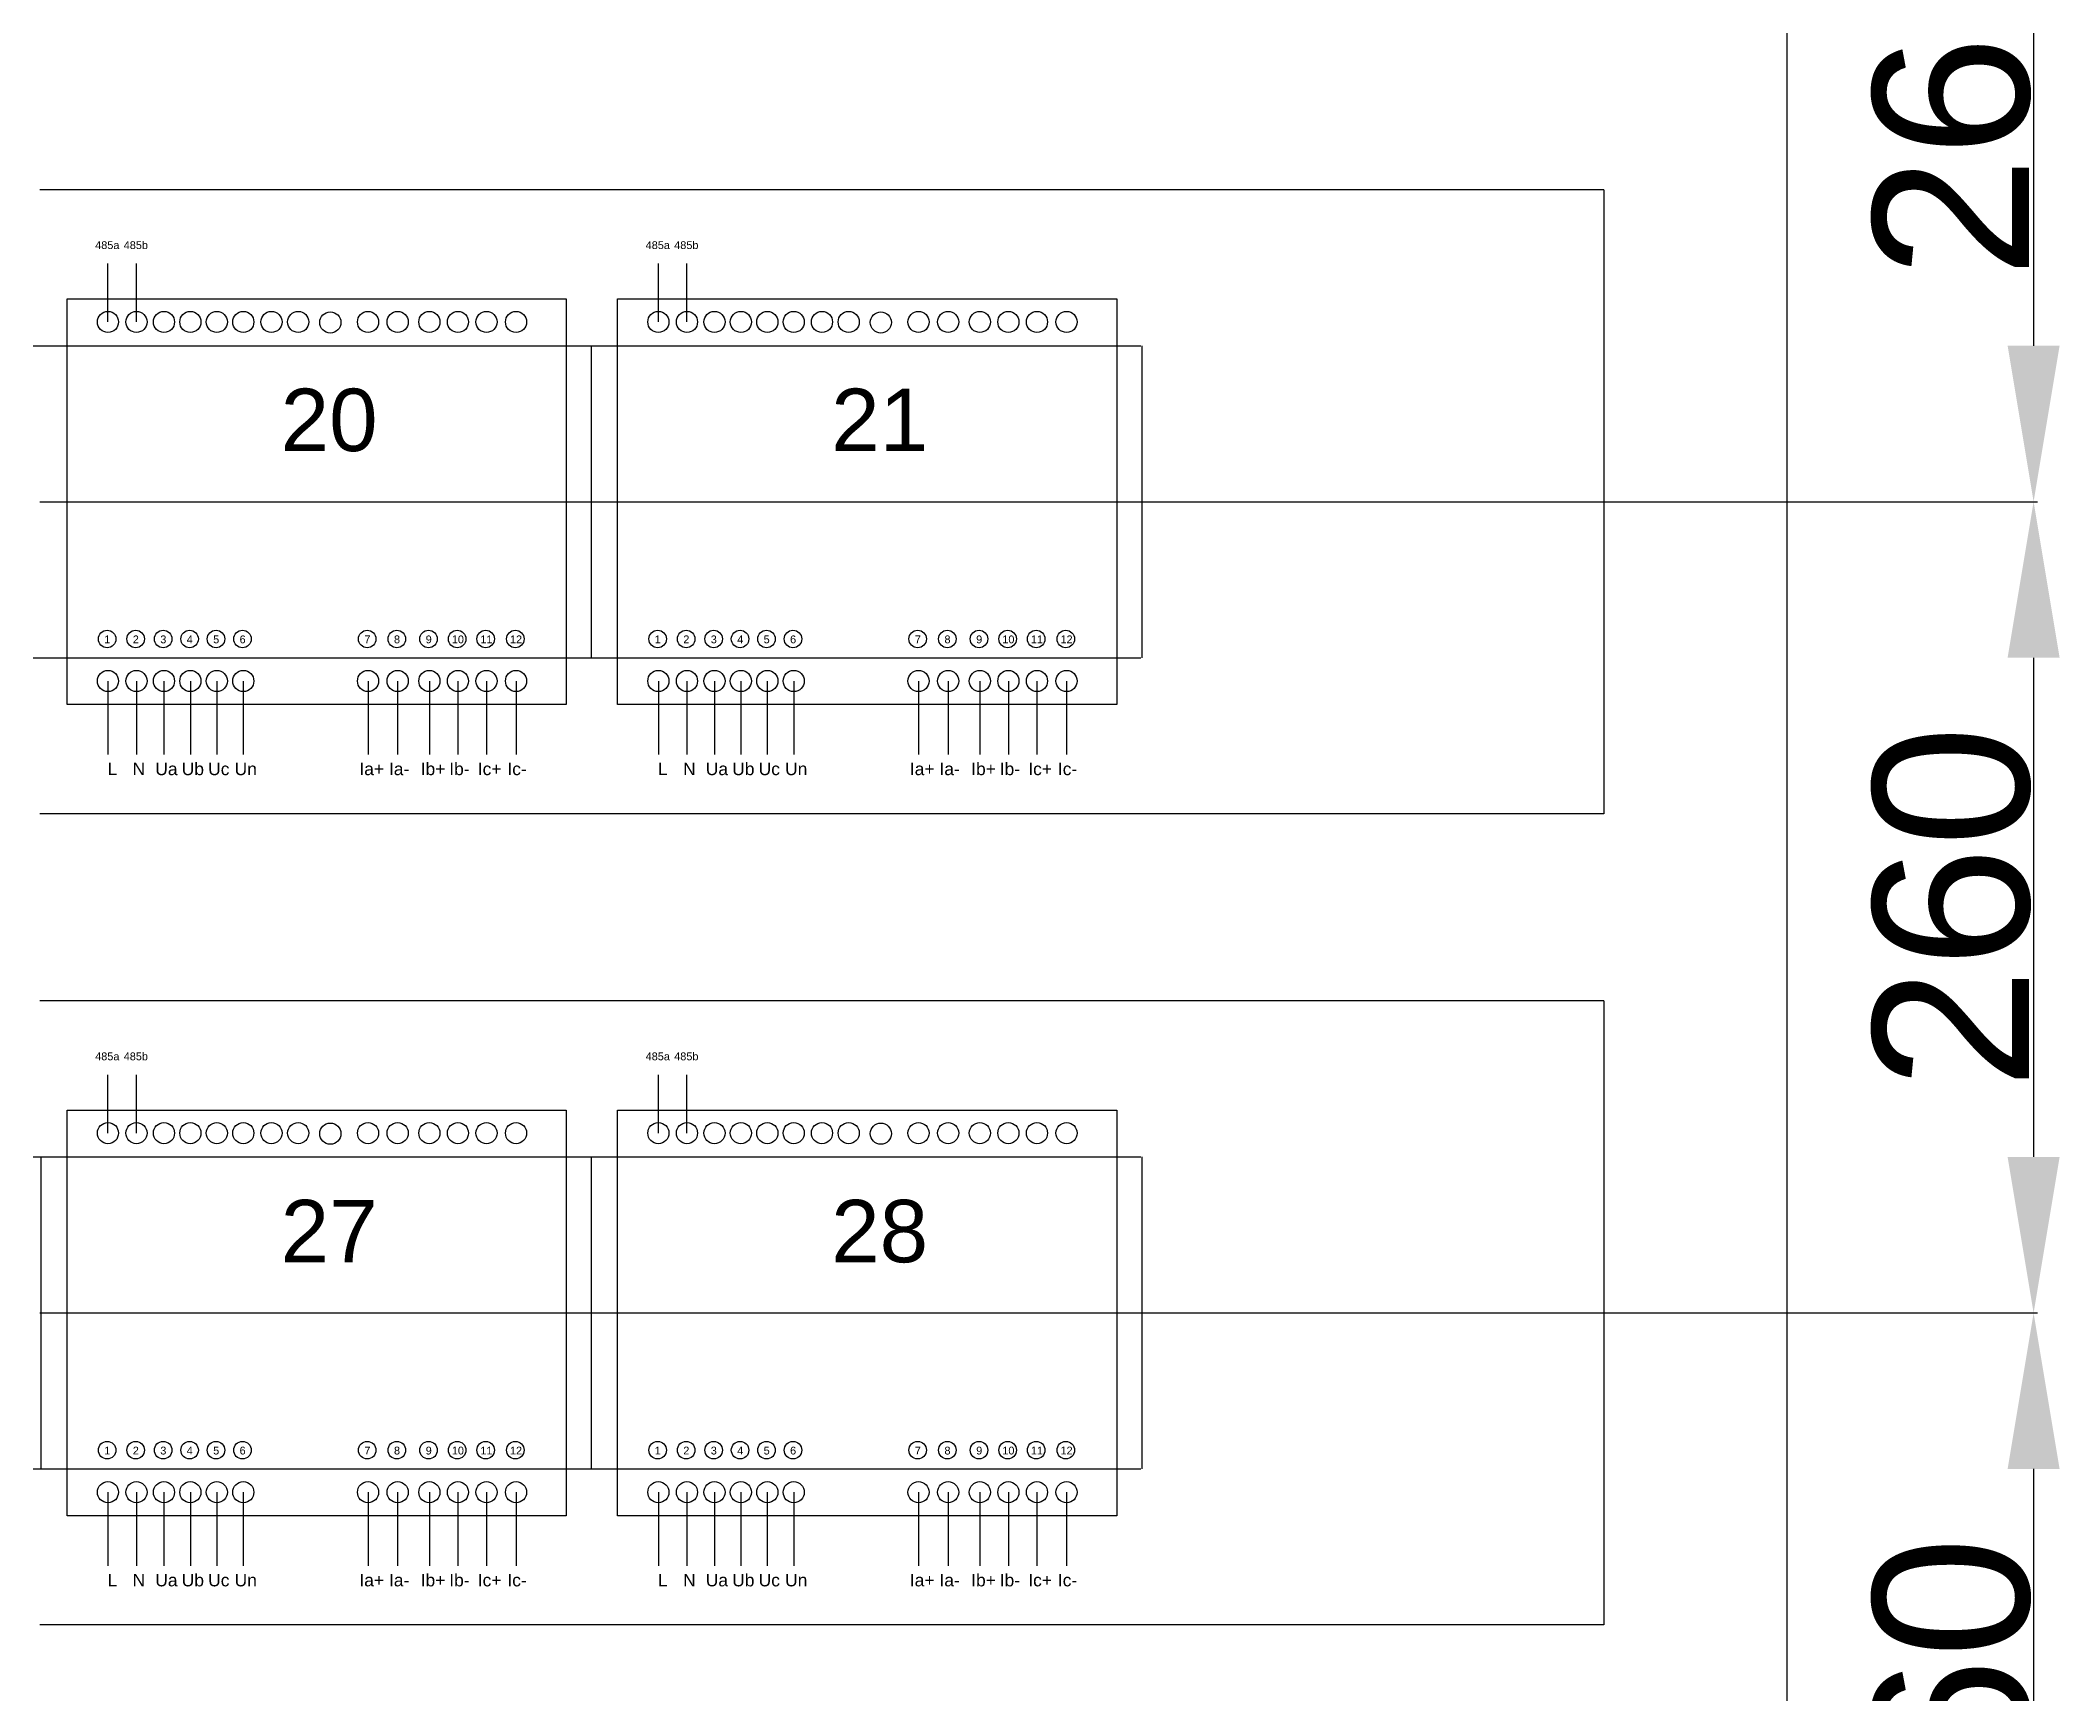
# Model space of a CAD drawing. Header units: millimetres. Extents: x 4250 to 10506, y 600 to 2800.
# Drawn here: x 7448 to 8095, y 1588 to 2118 of the extents above; entities that cross this region are included whole.
import ezdxf

# ---------------------------------------------------------------- set-up
doc = ezdxf.new("R2010")
doc.units = ezdxf.units.MM
doc.styles.get("Standard").update_dxf_attribs({"font": 'arial.ttf'})
doc.dimstyles.new('ISO-25', dxfattribs={"dimtxt": 2.5, "dimasz": 2.5, "dimexe": 1.25, "dimexo": 0.625, "dimtad": 1, "dimtxsty": 'Standard', "dimcen": 2.5, "dimadec": 0, "dimazin": 0, "dimtfac": 1, "dimtmove": 0, "dimatfit": 3, "dimfxl": 1, "dimarcsym": 0})

# ---------------------------------------------------------------- blocks, each defined once
blk = doc.blocks.new('*D13')
at = {"color": 0, "lineweight": -2, "transparency": 16777216}
for p, q in [((7947.77, 2229.81), (8087.98, 2229.81)), ((8086.73, 2179.81), (8086.73, 2019.81)), ((7947.77, 1969.81), (8087.98, 1969.81))]:
    blk.add_line(p, q, dxfattribs=at)
at = {"color": 0, "transparency": 16777216}
for points in [[(8078.4, 2179.81), (8095.06, 2179.81), (8086.73, 2229.81)], [(8078.4, 2019.81), (8095.06, 2019.81), (8086.73, 1969.81)]]:
    blk.add_solid(points, dxfattribs=at)
at = {"layer": 'Defpoints', "color": 0, "transparency": 16777216}
for p in [(7947.14, 2229.81), (7947.14, 1969.81), (8086.73, 1969.81)]:
    blk.add_point(p, dxfattribs=at)
at = {"color": 0, "transparency": 16777216, "insert": (8060.58, 2099.81), "char_height": 50, "attachment_point": 5, "rotation": 90}
blk.add_mtext('260', dxfattribs=at)
blk = doc.blocks.new('*D14')
at = {"color": 0, "lineweight": -2, "transparency": 16777216}
for p, q in [((7947.77, 1969.81), (8087.98, 1969.81)), ((8086.73, 1919.81), (8086.73, 1759.81)), ((7947.77, 1709.81), (8087.98, 1709.81))]:
    blk.add_line(p, q, dxfattribs=at)
at = {"color": 0, "transparency": 16777216}
for points in [[(8078.4, 1919.81), (8095.06, 1919.81), (8086.73, 1969.81)], [(8078.4, 1759.81), (8095.06, 1759.81), (8086.73, 1709.81)]]:
    blk.add_solid(points, dxfattribs=at)
at = {"layer": 'Defpoints', "color": 0, "transparency": 16777216}
for p in [(7947.14, 1969.81), (7947.14, 1709.81), (8086.73, 1709.81)]:
    blk.add_point(p, dxfattribs=at)
at = {"color": 0, "transparency": 16777216, "insert": (8060.58, 1839.81), "char_height": 50, "attachment_point": 5, "rotation": 90}
blk.add_mtext('260', dxfattribs=at)
blk = doc.blocks.new('*D15')
at = {"color": 0, "lineweight": -2, "transparency": 16777216}
for p, q in [((7947.77, 1709.81), (8087.98, 1709.81)), ((8086.73, 1659.81), (8086.73, 1499.81)), ((7947.77, 1449.81), (8087.98, 1449.81))]:
    blk.add_line(p, q, dxfattribs=at)
at = {"color": 0, "transparency": 16777216}
for points in [[(8078.4, 1659.81), (8095.06, 1659.81), (8086.73, 1709.81)], [(8078.4, 1499.81), (8095.06, 1499.81), (8086.73, 1449.81)]]:
    blk.add_solid(points, dxfattribs=at)
at = {"layer": 'Defpoints', "color": 0, "transparency": 16777216}
for p in [(7947.14, 1709.81), (7947.14, 1449.81), (8086.73, 1449.81)]:
    blk.add_point(p, dxfattribs=at)
at = {"color": 0, "transparency": 16777216, "insert": (8060.58, 1579.81), "char_height": 50, "attachment_point": 5, "rotation": 90}
blk.add_mtext('260', dxfattribs=at)

msp = doc.modelspace()

# ---------------------------------------------------------------- linework, layer by layer
for p, q in [((8007.77, 599.808), (8007.77, 2799.808)), ((7949, 2069.808), (7447.77, 2069.808)), ((7949, 2069.808), (7949, 1869.808)), ((7469.616, 2027.452), (7469.616, 2046.142)), ((7478.765, 2027.452), (7478.765, 2046.142)), ((7646.028, 2027.452), (7646.028, 2046.142)), ((7655.177, 2027.452), (7655.177, 2046.142)), ((7456.507, 1904.808), (7456.507, 2034.808)), ((7456.507, 2034.808), (7616.507, 2034.808)), ((7616.507, 2034.808), (7616.507, 1904.808)), ((7632.918, 1904.808), (7632.918, 2034.808)), ((7632.918, 2034.808), (7792.918, 2034.808)), ((7792.918, 2034.808), (7792.918, 1904.808)), ((6744.181, 2019.808), (7624.181, 2019.808)), ((6744.181, 2019.808), (7624.181, 2019.808)), ((6920.593, 2019.808), (7800.593, 2019.808)), ((6920.593, 2019.808), (7800.593, 2019.808)), ((7624.593, 1919.808), (7624.593, 2019.808)), ((7801.004, 1919.808), (7801.004, 2019.808)), ((7447.77, 1969.808), (7949, 1969.808)), ((6744.181, 1919.808), (7624.181, 1919.808)), ((6744.181, 1919.808), (7624.181, 1919.808)), ((6920.593, 1919.808), (7800.593, 1919.808)), ((6920.593, 1919.808), (7800.593, 1919.808)), ((7469.616, 1912.362), (7469.616, 1888.782)), ((7478.765, 1912.362), (7478.765, 1888.782)), ((7487.576, 1912.362), (7487.576, 1888.782)), ((7496.047, 1912.362), (7496.047, 1888.782)), ((7504.519, 1912.362), (7504.519, 1888.782)), ((7512.99, 1912.362), (7512.99, 1888.782)), ((7552.976, 1912.362), (7552.976, 1888.782)), ((7562.464, 1912.362), (7562.464, 1888.782)), ((7572.629, 1912.362), (7572.629, 1888.782)), ((7581.779, 1912.362), (7581.779, 1888.782)), ((7590.928, 1912.362), (7590.928, 1888.782)), ((7600.416, 1912.362), (7600.416, 1888.782)), ((7646.028, 1912.362), (7646.028, 1888.782)), ((7655.177, 1912.362), (7655.177, 1888.782)), ((7663.987, 1912.362), (7663.987, 1888.782)), ((7672.459, 1912.362), (7672.459, 1888.782)), ((7680.93, 1912.362), (7680.93, 1888.782)), ((7689.402, 1912.362), (7689.402, 1888.782)), ((7729.387, 1912.362), (7729.387, 1888.782)), ((7738.875, 1912.362), (7738.875, 1888.782)), ((7749.041, 1912.362), (7749.041, 1888.782)), ((7758.19, 1912.362), (7758.19, 1888.782)), ((7767.339, 1912.362), (7767.339, 1888.782)), ((7776.827, 1912.362), (7776.827, 1888.782)), ((7616.507, 1904.808), (7456.507, 1904.808)), ((7792.918, 1904.808), (7632.918, 1904.808)), ((7949, 1869.808), (7447.77, 1869.808)), ((7949, 1809.808), (7447.77, 1809.808)), ((7949, 1809.808), (7949, 1609.808)), ((7469.616, 1767.452), (7469.616, 1786.142)), ((7478.765, 1767.452), (7478.765, 1786.142)), ((7646.028, 1767.452), (7646.028, 1786.142)), ((7655.177, 1767.452), (7655.177, 1786.142)), ((7456.507, 1644.808), (7456.507, 1774.808)), ((7456.507, 1774.808), (7616.507, 1774.808)), ((7616.507, 1774.808), (7616.507, 1644.808)), ((7632.918, 1644.808), (7632.918, 1774.808)), ((7632.918, 1774.808), (7792.918, 1774.808)), ((7792.918, 1774.808), (7792.918, 1644.808)), ((6744.181, 1759.808), (7624.181, 1759.808)), ((6744.181, 1759.808), (7624.181, 1759.808)), ((6920.593, 1759.808), (7800.593, 1759.808)), ((6920.593, 1759.808), (7800.593, 1759.808)), ((7448.181, 1659.808), (7448.181, 1759.808)), ((7624.593, 1659.808), (7624.593, 1759.808)), ((7801.004, 1659.808), (7801.004, 1759.808)), ((7447.77, 1709.808), (7949, 1709.808)), ((6744.181, 1659.808), (7624.181, 1659.808)), ((6744.181, 1659.808), (7624.181, 1659.808)), ((6920.593, 1659.808), (7800.593, 1659.808)), ((6920.593, 1659.808), (7800.593, 1659.808)), ((7469.616, 1652.362), (7469.616, 1628.782)), ((7478.765, 1652.362), (7478.765, 1628.782)), ((7487.576, 1652.362), (7487.576, 1628.782)), ((7496.047, 1652.362), (7496.047, 1628.782)), ((7504.519, 1652.362), (7504.519, 1628.782)), ((7512.99, 1652.362), (7512.99, 1628.782)), ((7552.976, 1652.362), (7552.976, 1628.782)), ((7562.464, 1652.362), (7562.464, 1628.782)), ((7572.629, 1652.362), (7572.629, 1628.782)), ((7581.779, 1652.362), (7581.779, 1628.782)), ((7590.928, 1652.362), (7590.928, 1628.782)), ((7600.416, 1652.362), (7600.416, 1628.782)), ((7646.028, 1652.362), (7646.028, 1628.782)), ((7655.177, 1652.362), (7655.177, 1628.782)), ((7663.987, 1652.362), (7663.987, 1628.782)), ((7672.459, 1652.362), (7672.459, 1628.782)), ((7680.93, 1652.362), (7680.93, 1628.782)), ((7689.402, 1652.362), (7689.402, 1628.782)), ((7729.387, 1652.362), (7729.387, 1628.782)), ((7738.875, 1652.362), (7738.875, 1628.782)), ((7749.041, 1652.362), (7749.041, 1628.782)), ((7758.19, 1652.362), (7758.19, 1628.782)), ((7767.339, 1652.362), (7767.339, 1628.782)), ((7776.827, 1652.362), (7776.827, 1628.782)), ((7616.507, 1644.808), (7456.507, 1644.808)), ((7792.918, 1644.808), (7632.918, 1644.808)), ((7949, 1609.808), (7447.77, 1609.808))]:
    msp.add_line(p, q)
for centre, radius in [((7469.616, 2027.452), 3.389), ((7478.765, 2027.452), 3.389), ((7487.576, 2027.452), 3.389), ((7496.047, 2027.452), 3.389), ((7504.519, 2027.452), 3.389), ((7512.99, 2027.452), 3.389), ((7522.021, 2027.452), 3.389), ((7530.599, 2027.452), 3.389), ((7540.892, 2027.28), 3.389), ((7552.976, 2027.452), 3.389), ((7562.464, 2027.452), 3.389), ((7572.629, 2027.452), 3.389), ((7581.779, 2027.452), 3.389), ((7590.928, 2027.452), 3.389), ((7600.416, 2027.452), 3.389), ((7646.028, 2027.452), 3.389), ((7655.177, 2027.452), 3.389), ((7663.987, 2027.452), 3.389), ((7672.459, 2027.452), 3.389), ((7680.93, 2027.452), 3.389), ((7689.402, 2027.452), 3.389), ((7698.433, 2027.452), 3.389), ((7707.01, 2027.452), 3.389), ((7717.303, 2027.28), 3.389), ((7729.387, 2027.452), 3.389), ((7738.875, 2027.452), 3.389), ((7749.041, 2027.452), 3.389), ((7758.19, 2027.452), 3.389), ((7767.339, 2027.452), 3.389), ((7776.827, 2027.452), 3.389), ((7469.359, 1925.846), 2.807), ((7478.508, 1925.846), 2.807), ((7487.318, 1925.846), 2.807), ((7495.79, 1925.846), 2.807), ((7504.261, 1925.846), 2.807), ((7512.733, 1925.846), 2.807), ((7552.718, 1925.846), 2.807), ((7562.206, 1925.846), 2.807), ((7572.372, 1925.846), 2.807), ((7581.521, 1925.846), 2.807), ((7590.67, 1925.846), 2.807), ((7600.158, 1925.846), 2.807), ((7645.77, 1925.846), 2.807), ((7654.919, 1925.846), 2.807), ((7663.73, 1925.846), 2.807), ((7672.201, 1925.846), 2.807), ((7680.673, 1925.846), 2.807), ((7689.144, 1925.846), 2.807), ((7729.13, 1925.846), 2.807), ((7738.618, 1925.846), 2.807), ((7748.783, 1925.846), 2.807), ((7757.933, 1925.846), 2.807), ((7767.082, 1925.846), 2.807), ((7776.57, 1925.846), 2.807), ((7469.616, 1912.362), 3.389), ((7478.765, 1912.362), 3.389), ((7487.576, 1912.362), 3.389), ((7496.047, 1912.362), 3.389), ((7504.519, 1912.362), 3.389), ((7512.99, 1912.362), 3.389), ((7552.976, 1912.362), 3.389), ((7562.464, 1912.362), 3.389), ((7572.629, 1912.362), 3.389), ((7581.779, 1912.362), 3.389), ((7590.928, 1912.362), 3.389), ((7600.416, 1912.362), 3.389), ((7646.028, 1912.362), 3.389), ((7655.177, 1912.362), 3.389), ((7663.987, 1912.362), 3.389), ((7672.459, 1912.362), 3.389), ((7680.93, 1912.362), 3.389), ((7689.402, 1912.362), 3.389), ((7729.387, 1912.362), 3.389), ((7738.875, 1912.362), 3.389), ((7749.041, 1912.362), 3.389), ((7758.19, 1912.362), 3.389), ((7767.339, 1912.362), 3.389), ((7776.827, 1912.362), 3.389), ((7469.616, 1767.452), 3.389), ((7478.765, 1767.452), 3.389), ((7487.576, 1767.452), 3.389), ((7496.047, 1767.452), 3.389), ((7504.519, 1767.452), 3.389), ((7512.99, 1767.452), 3.389), ((7522.021, 1767.452), 3.389), ((7530.599, 1767.452), 3.389), ((7540.892, 1767.28), 3.389), ((7552.976, 1767.452), 3.389), ((7562.464, 1767.452), 3.389), ((7572.629, 1767.452), 3.389), ((7581.779, 1767.452), 3.389), ((7590.928, 1767.452), 3.389), ((7600.416, 1767.452), 3.389), ((7646.028, 1767.452), 3.389), ((7655.177, 1767.452), 3.389), ((7663.987, 1767.452), 3.389), ((7672.459, 1767.452), 3.389), ((7680.93, 1767.452), 3.389), ((7689.402, 1767.452), 3.389), ((7698.433, 1767.452), 3.389), ((7707.01, 1767.452), 3.389), ((7717.303, 1767.28), 3.389), ((7729.387, 1767.452), 3.389), ((7738.875, 1767.452), 3.389), ((7749.041, 1767.452), 3.389), ((7758.19, 1767.452), 3.389), ((7767.339, 1767.452), 3.389), ((7776.827, 1767.452), 3.389), ((7469.359, 1665.846), 2.807), ((7478.508, 1665.846), 2.807), ((7487.318, 1665.846), 2.807), ((7495.79, 1665.846), 2.807), ((7504.261, 1665.846), 2.807), ((7512.733, 1665.846), 2.807), ((7552.718, 1665.846), 2.807), ((7562.206, 1665.846), 2.807), ((7572.372, 1665.846), 2.807), ((7581.521, 1665.846), 2.807), ((7590.67, 1665.846), 2.807), ((7600.158, 1665.846), 2.807), ((7645.77, 1665.846), 2.807), ((7654.919, 1665.846), 2.807), ((7663.73, 1665.846), 2.807), ((7672.201, 1665.846), 2.807), ((7680.673, 1665.846), 2.807), ((7689.144, 1665.846), 2.807), ((7729.13, 1665.846), 2.807), ((7738.618, 1665.846), 2.807), ((7748.783, 1665.846), 2.807), ((7757.933, 1665.846), 2.807), ((7767.082, 1665.846), 2.807), ((7776.57, 1665.846), 2.807), ((7469.616, 1652.362), 3.389), ((7478.765, 1652.362), 3.389), ((7487.576, 1652.362), 3.389), ((7496.047, 1652.362), 3.389), ((7504.519, 1652.362), 3.389), ((7512.99, 1652.362), 3.389), ((7552.976, 1652.362), 3.389), ((7562.464, 1652.362), 3.389), ((7572.629, 1652.362), 3.389), ((7581.779, 1652.362), 3.389), ((7590.928, 1652.362), 3.389), ((7600.416, 1652.362), 3.389), ((7646.028, 1652.362), 3.389), ((7655.177, 1652.362), 3.389), ((7663.987, 1652.362), 3.389), ((7672.459, 1652.362), 3.389), ((7680.93, 1652.362), 3.389), ((7689.402, 1652.362), 3.389), ((7729.387, 1652.362), 3.389), ((7738.875, 1652.362), 3.389), ((7749.041, 1652.362), 3.389), ((7758.19, 1652.362), 3.389), ((7767.339, 1652.362), 3.389), ((7776.827, 1652.362), 3.389)]:
    msp.add_circle(centre, radius)

# ---------------------------------------------------------------- texts
at = {"attachment_point": 1}
for s, width, insert, char_height in [('485a', 6.08527, (7465.533, 2053.305), 2.5), ('485b', 6.08527, (7474.682, 2053.305), 2.5), ('485a', 6.08527, (7641.945, 2053.305), 2.5), ('485b', 6.08527, (7651.094, 2053.305), 2.5), ('20', 33.94934, (7524.978, 2006.051), 20), ('21', 33.94934, (7701.389, 2006.051), 20), ('1', 3.30507, (7468.44, 1926.954), 2.5), ('2', 3.30507, (7477.589, 1926.954), 2.5), ('3', 3.30507, (7486.4, 1926.954), 2.5), ('4', 3.30507, (7494.871, 1926.954), 2.5), ('5', 3.30507, (7503.343, 1926.954), 2.5), ('6', 3.30507, (7511.814, 1926.954), 2.5), ('7', 3.30507, (7551.799, 1926.954), 2.5), ('8', 3.30507, (7561.288, 1926.954), 2.5), ('9', 3.30507, (7571.453, 1926.954), 2.5), ('10', 3.30507, (7579.826, 1926.954), 2.5), ('11', 3.30507, (7588.975, 1926.954), 2.5), ('12', 3.30507, (7598.463, 1926.954), 2.5), ('1', 3.30507, (7644.852, 1926.954), 2.5), ('2', 3.30507, (7654.001, 1926.954), 2.5), ('3', 3.30507, (7662.811, 1926.954), 2.5), ('4', 3.30507, (7671.283, 1926.954), 2.5), ('5', 3.30507, (7679.754, 1926.954), 2.5), ('6', 3.30507, (7688.226, 1926.954), 2.5), ('7', 3.30507, (7728.211, 1926.954), 2.5), ('8', 3.30507, (7737.699, 1926.954), 2.5), ('9', 3.30507, (7747.865, 1926.954), 2.5), ('10', 3.30507, (7756.237, 1926.954), 2.5), ('11', 3.30507, (7765.387, 1926.954), 2.5), ('12', 3.30507, (7774.875, 1926.954), 2.5), ('L', 6.08527, (7469.476, 1886.183), 4), ('N', 6.08527, (7477.524, 1886.183), 4), ('Ua', 6.08527, (7484.792, 1886.183), 4), ('Ub', 6.08527, (7493.264, 1886.183), 4), ('Uc', 6.08527, (7501.735, 1886.183), 4), ('Un', 6.08527, (7510.207, 1886.183), 4), ('Ia+', 6.08527, (7550.192, 1886.183), 4), ('Ia-', 6.08527, (7559.68, 1886.183), 4), ('Ib+', 6.08527, (7569.846, 1886.183), 4), ('Ib-', 6.08527, (7578.995, 1886.183), 4), ('Ic+', 6.08527, (7588.144, 1886.183), 4), ('Ic-', 6.08527, (7597.632, 1886.183), 4), ('L', 6.08527, (7645.887, 1886.183), 4), ('N', 6.08527, (7653.935, 1886.183), 4), ('Ua', 6.08527, (7661.204, 1886.183), 4), ('Ub', 6.08527, (7669.675, 1886.183), 4), ('Uc', 6.08527, (7678.147, 1886.183), 4), ('Un', 6.08527, (7686.618, 1886.183), 4), ('Ia+', 6.08527, (7726.604, 1886.183), 4), ('Ia-', 6.08527, (7736.092, 1886.183), 4), ('Ib+', 6.08527, (7746.257, 1886.183), 4), ('Ib-', 6.08527, (7755.407, 1886.183), 4), ('Ic+', 6.08527, (7764.556, 1886.183), 4), ('Ic-', 6.08527, (7774.044, 1886.183), 4), ('485a', 6.08527, (7465.533, 1793.305), 2.5), ('485b', 6.08527, (7474.682, 1793.305), 2.5), ('485a', 6.08527, (7641.945, 1793.305), 2.5), ('485b', 6.08527, (7651.094, 1793.305), 2.5), ('27', 33.94934, (7524.978, 1746.051), 20), ('28', 33.94934, (7701.389, 1746.051), 20), ('1', 3.30507, (7468.44, 1666.954), 2.5), ('2', 3.30507, (7477.589, 1666.954), 2.5), ('3', 3.30507, (7486.4, 1666.954), 2.5), ('4', 3.30507, (7494.871, 1666.954), 2.5), ('5', 3.30507, (7503.343, 1666.954), 2.5), ('6', 3.30507, (7511.814, 1666.954), 2.5), ('7', 3.30507, (7551.799, 1666.954), 2.5), ('8', 3.30507, (7561.288, 1666.954), 2.5), ('9', 3.30507, (7571.453, 1666.954), 2.5), ('10', 3.30507, (7579.826, 1666.954), 2.5), ('11', 3.30507, (7588.975, 1666.954), 2.5), ('12', 3.30507, (7598.463, 1666.954), 2.5), ('1', 3.30507, (7644.852, 1666.954), 2.5), ('2', 3.30507, (7654.001, 1666.954), 2.5), ('3', 3.30507, (7662.811, 1666.954), 2.5), ('4', 3.30507, (7671.283, 1666.954), 2.5), ('5', 3.30507, (7679.754, 1666.954), 2.5), ('6', 3.30507, (7688.226, 1666.954), 2.5), ('7', 3.30507, (7728.211, 1666.954), 2.5), ('8', 3.30507, (7737.699, 1666.954), 2.5), ('9', 3.30507, (7747.865, 1666.954), 2.5), ('10', 3.30507, (7756.237, 1666.954), 2.5), ('11', 3.30507, (7765.387, 1666.954), 2.5), ('12', 3.30507, (7774.875, 1666.954), 2.5), ('L', 6.08527, (7469.476, 1626.183), 4), ('N', 6.08527, (7477.524, 1626.183), 4), ('Ua', 6.08527, (7484.792, 1626.183), 4), ('Ub', 6.08527, (7493.264, 1626.183), 4), ('Uc', 6.08527, (7501.735, 1626.183), 4), ('Un', 6.08527, (7510.207, 1626.183), 4), ('Ia+', 6.08527, (7550.192, 1626.183), 4), ('Ia-', 6.08527, (7559.68, 1626.183), 4), ('Ib+', 6.08527, (7569.846, 1626.183), 4), ('Ib-', 6.08527, (7578.995, 1626.183), 4), ('Ic+', 6.08527, (7588.144, 1626.183), 4), ('Ic-', 6.08527, (7597.632, 1626.183), 4), ('L', 6.08527, (7645.887, 1626.183), 4), ('N', 6.08527, (7653.935, 1626.183), 4), ('Ua', 6.08527, (7661.204, 1626.183), 4), ('Ub', 6.08527, (7669.675, 1626.183), 4), ('Uc', 6.08527, (7678.147, 1626.183), 4), ('Un', 6.08527, (7686.618, 1626.183), 4), ('Ia+', 6.08527, (7726.604, 1626.183), 4), ('Ia-', 6.08527, (7736.092, 1626.183), 4), ('Ib+', 6.08527, (7746.257, 1626.183), 4), ('Ib-', 6.08527, (7755.407, 1626.183), 4), ('Ic+', 6.08527, (7764.556, 1626.183), 4), ('Ic-', 6.08527, (7774.044, 1626.183), 4)]:
    msp.add_mtext_dynamic_manual_height_columns(s, width=width, gutter_width=12.5, heights=[0], dxfattribs=dict(at, insert=insert, char_height=char_height))

# ---------------------------------------------------------------- dimensions: what is measured, and where the dimension line sits
at = {"color": 3}
for base, p1, p2, picture, middle in [((8086.729, 1969.808), (7947.145, 2229.808), (7947.145, 1969.808), '*D13', (8060.575, 2099.808)), ((8086.729, 1709.808), (7947.145, 1969.808), (7947.145, 1709.808), '*D14', (8060.575, 1839.808)), ((8086.729, 1449.808), (7947.145, 1709.808), (7947.145, 1449.808), '*D15', (8060.575, 1579.808))]:
    dim = msp.add_linear_dim(base=base, p1=p1, p2=p2, angle=90, dimstyle='ISO-25', override={"dimtxt": 50, "dimasz": 50, "dimtmove": 1}, dxfattribs=at)
    dim.commit()
    dim.dimension.update_dxf_attribs({"geometry": picture, "text_midpoint": middle})

doc.saveas('drawing.dxf')
